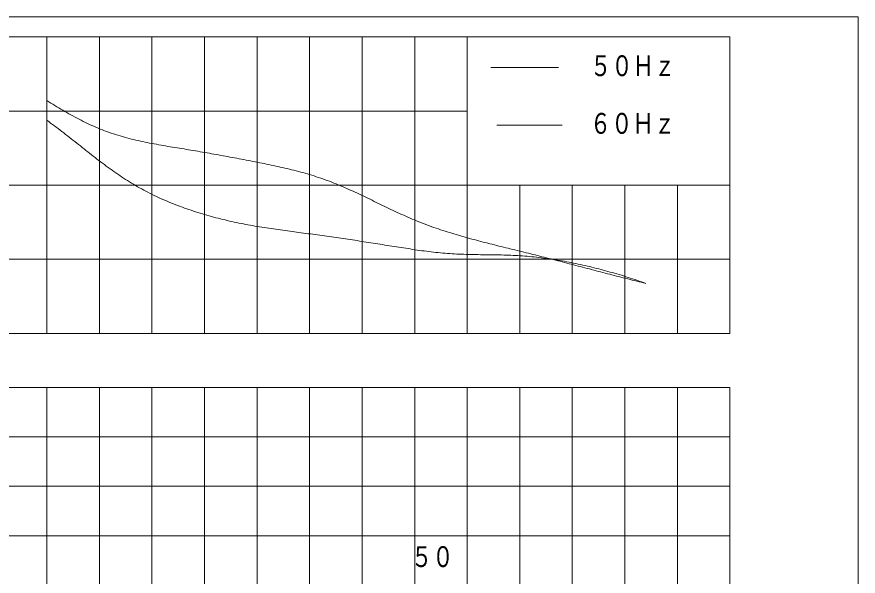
# Model space of a CAD drawing. Units: millimetres on the paper. Extents: x -305 to 305, y -152 to 152.
# Drawn here: x -224.6 to -147, y 32.3 to 83.9 of the extents above; entities that cross this region are included whole.
import ezdxf
from ezdxf.enums import TextEntityAlignment as Align

# ---------------------------------------------------------------- set-up
doc = ezdxf.new("R2010")
doc.units = ezdxf.units.MM
doc.linetypes.add('LONG_DASHED2', pattern=[13, 12, -1])
doc.layers.add('0-0_PV', color=7, linetype='Continuous', lineweight=9)
doc.styles.add('ＭＳ ゴシック', font='')
doc.styles.get('ＭＳ ゴシック').set_extended_font_data('MS Gothic')

msp = doc.modelspace()

# ---------------------------------------------------------------- linework, layer by layer
at = {"layer": '0-0_PV'}
for p, q in [((-261.023, 83.866), (-147.023, 83.866)), ((-147.023, 83.866), (-147.023, -30.134)), ((-246.06, 82.014), (-158.85, 82.014)), ((-221.835, 82.014), (-221.835, 54.654)), ((-216.99, 82.014), (-216.99, 54.654)), ((-212.145, 82.014), (-212.145, 54.654)), ((-207.3, 82.014), (-207.3, 54.654)), ((-202.455, 82.014), (-202.455, 54.654)), ((-197.61, 82.014), (-197.61, 54.654)), ((-192.765, 82.014), (-192.765, 54.654)), ((-187.92, 82.014), (-187.92, 54.654)), ((-183.075, 82.014), (-183.075, 68.334)), ((-158.85, 82.014), (-158.85, 54.654)), ((-246.06, 75.174), (-183.075, 75.174)), ((-180.338, 73.869), (-174.307, 73.869)), ((-246.06, 68.334), (-183.075, 68.334)), ((-183.075, 68.334), (-183.075, 54.654)), ((-183.075, 68.334), (-158.85, 68.334)), ((-178.23, 68.334), (-178.23, 54.654)), ((-173.385, 68.334), (-173.385, 54.654)), ((-168.54, 68.334), (-168.54, 54.654)), ((-163.695, 68.334), (-163.695, 54.654)), ((-246.06, 61.494), (-158.85, 61.494)), ((-246.06, 49.666), (-158.85, 49.666)), ((-221.835, 49.666), (-221.835, -18.734)), ((-216.99, 49.666), (-216.99, -18.734)), ((-212.145, 49.666), (-212.145, -18.734)), ((-207.3, 49.666), (-207.3, -18.734)), ((-202.455, 49.666), (-202.455, -18.734)), ((-197.61, 49.666), (-197.61, -18.734)), ((-192.765, 49.666), (-192.765, -18.734)), ((-187.92, 49.666), (-187.92, -18.734)), ((-183.075, 49.666), (-183.075, -18.734)), ((-178.23, 49.666), (-178.23, -18.734)), ((-173.385, 49.666), (-173.385, -18.734)), ((-168.54, 49.666), (-168.54, -18.734)), ((-163.695, 49.666), (-163.695, -18.734)), ((-158.85, 49.666), (-158.85, -18.734)), ((-246.06, 45.106), (-158.85, 45.106)), ((-246.06, 40.546), (-158.85, 40.546)), ((-246.06, 35.986), (-158.85, 35.986))]:
    msp.add_line(p, q, dxfattribs=at)
at = {"layer": '0-0_PV', "linetype": 'LONG_DASHED2'}
msp.add_line((-180.887, 79.188), (-174.672, 79.188), dxfattribs=at)
at = {"layer": '0-0_PV'}
for points in [[(-246.06, 82.014), (-246.06, 54.654), (-158.85, 54.654)], [(-214.878, 72.812), (-215.084, 72.872), (-215.29, 72.934), (-215.495, 72.999), (-215.699, 73.066), (-215.903, 73.135), (-216.106, 73.206), (-216.308, 73.28), (-216.51, 73.355), (-216.71, 73.433), (-216.91, 73.513), (-217.109, 73.595), (-217.308, 73.678), (-217.505, 73.764), (-217.701, 73.851), (-217.897, 73.941), (-218.092, 74.032), (-218.286, 74.125), (-218.479, 74.22), (-218.671, 74.316), (-218.863, 74.414), (-219.054, 74.513), (-219.244, 74.613), (-219.433, 74.715), (-219.622, 74.818), (-219.81, 74.923), (-219.998, 75.028), (-220.185, 75.134), (-220.371, 75.242), (-220.557, 75.351), (-220.741, 75.461), (-220.926, 75.572), (-221.109, 75.684), (-221.292, 75.797), (-221.474, 75.912), (-221.655, 76.028), (-221.835, 76.145)], [(-206.644, 71.238), (-206.856, 71.275), (-207.068, 71.312), (-207.28, 71.349), (-207.491, 71.386), (-207.703, 71.422), (-207.915, 71.458), (-208.127, 71.494), (-208.339, 71.53), (-208.552, 71.565), (-208.764, 71.6), (-208.976, 71.635), (-209.188, 71.67), (-209.4, 71.705), (-209.612, 71.739), (-209.825, 71.774), (-210.037, 71.809), (-210.249, 71.844), (-210.461, 71.88), (-210.673, 71.915), (-210.885, 71.952), (-211.097, 71.988), (-211.309, 72.025), (-211.52, 72.063), (-211.732, 72.101), (-211.943, 72.14), (-212.155, 72.18), (-212.366, 72.221), (-212.577, 72.263), (-212.787, 72.306), (-212.998, 72.35), (-213.208, 72.395), (-213.418, 72.442), (-213.628, 72.49), (-213.837, 72.539), (-214.046, 72.59), (-214.255, 72.643), (-214.463, 72.697), (-214.671, 72.753), (-214.878, 72.812)], [(-198.433, 69.546), (-198.641, 69.602), (-198.849, 69.656), (-199.057, 69.709), (-199.266, 69.761), (-199.475, 69.812), (-199.684, 69.862), (-199.893, 69.911), (-200.103, 69.96), (-200.312, 70.007), (-200.522, 70.053), (-200.732, 70.099), (-200.943, 70.144), (-201.153, 70.189), (-201.364, 70.233), (-201.574, 70.276), (-201.785, 70.319), (-201.996, 70.362), (-202.206, 70.404), (-202.417, 70.446), (-202.628, 70.487), (-202.839, 70.528), (-203.051, 70.569), (-203.262, 70.61), (-203.473, 70.65), (-203.684, 70.691), (-203.895, 70.731), (-204.107, 70.771), (-204.318, 70.811), (-204.529, 70.851), (-204.74, 70.89), (-204.952, 70.93), (-205.163, 70.969), (-205.375, 71.008), (-205.586, 71.047), (-205.798, 71.085), (-206.009, 71.124), (-206.221, 71.162), (-206.433, 71.2), (-206.644, 71.238)], [(-190.686, 66.372), (-190.88, 66.466), (-191.073, 66.559), (-191.267, 66.653), (-191.46, 66.747), (-191.654, 66.841), (-191.847, 66.935), (-192.04, 67.029), (-192.234, 67.122), (-192.428, 67.215), (-192.622, 67.308), (-192.816, 67.4), (-193.01, 67.492), (-193.205, 67.584), (-193.4, 67.674), (-193.595, 67.764), (-193.791, 67.853), (-193.987, 67.942), (-194.184, 68.029), (-194.381, 68.116), (-194.578, 68.201), (-194.776, 68.285), (-194.974, 68.368), (-195.173, 68.45), (-195.373, 68.53), (-195.573, 68.609), (-195.773, 68.687), (-195.975, 68.763), (-196.176, 68.837), (-196.379, 68.91), (-196.582, 68.981), (-196.785, 69.05), (-196.99, 69.117), (-197.194, 69.183), (-197.4, 69.247), (-197.605, 69.31), (-197.812, 69.371), (-198.018, 69.431), (-198.225, 69.489), (-198.433, 69.546)], [(-182.852, 63.418), (-183.06, 63.476), (-183.267, 63.534), (-183.474, 63.592), (-183.68, 63.652), (-183.887, 63.712), (-184.093, 63.772), (-184.299, 63.834), (-184.505, 63.896), (-184.71, 63.96), (-184.916, 64.024), (-185.12, 64.089), (-185.325, 64.156), (-185.529, 64.223), (-185.733, 64.291), (-185.937, 64.361), (-186.14, 64.431), (-186.343, 64.503), (-186.545, 64.576), (-186.747, 64.65), (-186.948, 64.725), (-187.149, 64.802), (-187.35, 64.88), (-187.55, 64.959), (-187.749, 65.04), (-187.948, 65.122), (-188.146, 65.206), (-188.343, 65.29), (-188.541, 65.376), (-188.737, 65.463), (-188.934, 65.55), (-189.13, 65.639), (-189.325, 65.728), (-189.521, 65.819), (-189.716, 65.91), (-189.91, 66.001), (-190.104, 66.093), (-190.299, 66.186), (-190.492, 66.279), (-190.686, 66.372)], [(-174.723, 61.36), (-174.931, 61.414), (-175.14, 61.468), (-175.348, 61.522), (-175.556, 61.575), (-175.764, 61.629), (-175.973, 61.682), (-176.181, 61.735), (-176.39, 61.787), (-176.598, 61.84), (-176.807, 61.893), (-177.015, 61.945), (-177.224, 61.997), (-177.432, 62.049), (-177.641, 62.101), (-177.85, 62.152), (-178.059, 62.204), (-178.267, 62.255), (-178.476, 62.307), (-178.685, 62.358), (-178.894, 62.409), (-179.103, 62.46), (-179.311, 62.512), (-179.52, 62.563), (-179.729, 62.614), (-179.938, 62.666), (-180.147, 62.717), (-180.355, 62.769), (-180.564, 62.821), (-180.772, 62.874), (-180.981, 62.926), (-181.189, 62.979), (-181.398, 63.033), (-181.606, 63.086), (-181.814, 63.14), (-182.022, 63.195), (-182.23, 63.25), (-182.437, 63.306), (-182.645, 63.362), (-182.852, 63.418)], [(-166.602, 59.271), (-166.811, 59.322), (-167.02, 59.373), (-167.229, 59.425), (-167.437, 59.476), (-167.646, 59.528), (-167.855, 59.58), (-168.063, 59.632), (-168.272, 59.684), (-168.48, 59.737), (-168.689, 59.79), (-168.897, 59.842), (-169.106, 59.896), (-169.314, 59.949), (-169.522, 60.002), (-169.73, 60.056), (-169.939, 60.11), (-170.147, 60.164), (-170.355, 60.218), (-170.563, 60.272), (-170.771, 60.326), (-170.979, 60.38), (-171.187, 60.435), (-171.395, 60.489), (-171.603, 60.544), (-171.811, 60.598), (-172.019, 60.653), (-172.227, 60.707), (-172.435, 60.762), (-172.643, 60.816), (-172.851, 60.871), (-173.059, 60.925), (-173.267, 60.98), (-173.475, 61.034), (-173.683, 61.089), (-173.891, 61.143), (-174.099, 61.198), (-174.307, 61.252), (-174.515, 61.306), (-174.723, 61.36)]]:
    msp.add_lwpolyline(points, dxfattribs=at)
at = {"layer": '0-0_PV', "linetype": 'LONG_DASHED2'}
for points in [[(-215.656, 69.591), (-215.832, 69.715), (-216.008, 69.841), (-216.183, 69.968), (-216.358, 70.096), (-216.532, 70.225), (-216.705, 70.354), (-216.878, 70.484), (-217.05, 70.615), (-217.222, 70.747), (-217.393, 70.879), (-217.564, 71.011), (-217.734, 71.144), (-217.904, 71.278), (-218.074, 71.412), (-218.244, 71.546), (-218.413, 71.681), (-218.582, 71.815), (-218.752, 71.95), (-218.921, 72.085), (-219.09, 72.22), (-219.259, 72.354), (-219.429, 72.488), (-219.598, 72.622), (-219.769, 72.756), (-219.939, 72.889), (-220.11, 73.022), (-220.281, 73.154), (-220.453, 73.286), (-220.625, 73.417), (-220.797, 73.548), (-220.969, 73.678), (-221.142, 73.808), (-221.315, 73.938), (-221.489, 74.067), (-221.662, 74.196), (-221.836, 74.325)], [(-208.119, 65.876), (-208.325, 65.943), (-208.53, 66.011), (-208.735, 66.08), (-208.939, 66.151), (-209.143, 66.223), (-209.346, 66.297), (-209.549, 66.372), (-209.752, 66.448), (-209.954, 66.526), (-210.155, 66.605), (-210.356, 66.686), (-210.556, 66.768), (-210.755, 66.852), (-210.954, 66.937), (-211.152, 67.024), (-211.35, 67.112), (-211.547, 67.202), (-211.743, 67.293), (-211.938, 67.387), (-212.132, 67.481), (-212.326, 67.578), (-212.519, 67.676), (-212.711, 67.776), (-212.902, 67.878), (-213.092, 67.981), (-213.281, 68.086), (-213.469, 68.192), (-213.657, 68.301), (-213.843, 68.41), (-214.029, 68.522), (-214.213, 68.635), (-214.397, 68.749), (-214.579, 68.866), (-214.761, 68.983), (-214.941, 69.102), (-215.121, 69.222), (-215.3, 69.344), (-215.478, 69.467), (-215.656, 69.591)], [(-199.875, 64.142), (-200.089, 64.172), (-200.304, 64.202), (-200.518, 64.232), (-200.732, 64.263), (-200.946, 64.294), (-201.16, 64.325), (-201.374, 64.357), (-201.588, 64.39), (-201.801, 64.423), (-202.015, 64.457), (-202.228, 64.492), (-202.442, 64.528), (-202.655, 64.564), (-202.868, 64.601), (-203.081, 64.639), (-203.294, 64.677), (-203.506, 64.717), (-203.719, 64.758), (-203.931, 64.799), (-204.143, 64.842), (-204.355, 64.886), (-204.567, 64.93), (-204.778, 64.976), (-204.989, 65.023), (-205.2, 65.072), (-205.411, 65.121), (-205.621, 65.172), (-205.831, 65.224), (-206.041, 65.277), (-206.25, 65.331), (-206.459, 65.387), (-206.668, 65.443), (-206.876, 65.501), (-207.084, 65.561), (-207.292, 65.621), (-207.499, 65.683), (-207.706, 65.746), (-207.913, 65.81), (-208.119, 65.876)], [(-191.526, 62.947), (-191.74, 62.981), (-191.953, 63.014), (-192.167, 63.048), (-192.381, 63.081), (-192.594, 63.114), (-192.808, 63.147), (-193.022, 63.18), (-193.236, 63.213), (-193.449, 63.246), (-193.663, 63.278), (-193.877, 63.311), (-194.091, 63.343), (-194.305, 63.375), (-194.519, 63.407), (-194.733, 63.438), (-194.947, 63.47), (-195.161, 63.501), (-195.375, 63.532), (-195.589, 63.563), (-195.803, 63.593), (-196.017, 63.623), (-196.231, 63.653), (-196.445, 63.683), (-196.66, 63.712), (-196.874, 63.741), (-197.088, 63.77), (-197.303, 63.799), (-197.517, 63.828), (-197.731, 63.857), (-197.946, 63.885), (-198.16, 63.914), (-198.375, 63.942), (-198.589, 63.97), (-198.803, 63.999), (-199.018, 64.027), (-199.232, 64.056), (-199.447, 64.084), (-199.661, 64.113), (-199.875, 64.142)], [(-183.158, 61.945), (-183.374, 61.952), (-183.59, 61.96), (-183.806, 61.969), (-184.022, 61.98), (-184.238, 61.992), (-184.454, 62.005), (-184.67, 62.019), (-184.886, 62.034), (-185.101, 62.051), (-185.317, 62.069), (-185.532, 62.089), (-185.747, 62.11), (-185.963, 62.132), (-186.178, 62.155), (-186.392, 62.18), (-186.607, 62.206), (-186.822, 62.233), (-187.036, 62.261), (-187.251, 62.289), (-187.465, 62.319), (-187.679, 62.349), (-187.893, 62.38), (-188.107, 62.412), (-188.321, 62.444), (-188.535, 62.476), (-188.749, 62.509), (-188.963, 62.542), (-189.176, 62.575), (-189.39, 62.609), (-189.604, 62.642), (-189.817, 62.676), (-190.031, 62.71), (-190.244, 62.744), (-190.458, 62.778), (-190.671, 62.812), (-190.885, 62.846), (-191.099, 62.88), (-191.312, 62.914), (-191.526, 62.947)], [(-174.749, 61.418), (-174.962, 61.453), (-175.176, 61.486), (-175.39, 61.518), (-175.604, 61.549), (-175.818, 61.579), (-176.033, 61.607), (-176.247, 61.634), (-176.462, 61.66), (-176.677, 61.685), (-176.892, 61.708), (-177.107, 61.73), (-177.323, 61.75), (-177.538, 61.769), (-177.754, 61.787), (-177.969, 61.803), (-178.185, 61.818), (-178.401, 61.832), (-178.617, 61.844), (-178.833, 61.855), (-179.049, 61.864), (-179.265, 61.872), (-179.481, 61.879), (-179.697, 61.886), (-179.914, 61.891), (-180.13, 61.896), (-180.346, 61.9), (-180.563, 61.903), (-180.779, 61.906), (-180.995, 61.909), (-181.211, 61.912), (-181.428, 61.914), (-181.644, 61.917), (-181.86, 61.919), (-182.076, 61.922), (-182.293, 61.925), (-182.509, 61.929), (-182.725, 61.933), (-182.941, 61.939), (-183.158, 61.945)], [(-166.602, 59.271), (-166.806, 59.343), (-167.01, 59.414), (-167.215, 59.484), (-167.42, 59.553), (-167.625, 59.622), (-167.83, 59.689), (-168.036, 59.756), (-168.242, 59.822), (-168.448, 59.887), (-168.655, 59.952), (-168.862, 60.015), (-169.069, 60.078), (-169.276, 60.14), (-169.483, 60.201), (-169.691, 60.262), (-169.899, 60.321), (-170.107, 60.38), (-170.316, 60.438), (-170.524, 60.494), (-170.733, 60.55), (-170.942, 60.605), (-171.152, 60.659), (-171.362, 60.712), (-171.571, 60.764), (-171.782, 60.815), (-171.992, 60.865), (-172.203, 60.914), (-172.414, 60.962), (-172.625, 61.009), (-172.836, 61.055), (-173.048, 61.1), (-173.26, 61.143), (-173.472, 61.186), (-173.684, 61.228), (-173.897, 61.268), (-174.109, 61.307), (-174.322, 61.345), (-174.535, 61.382), (-174.749, 61.418)]]:
    msp.add_lwpolyline(points, dxfattribs=at)

# ---------------------------------------------------------------- texts
at = {"layer": '0-0_PV', "style": 'ＭＳ ゴシック', "width": 0.75}
for s, p in [('５０Ｈｚ', (-171.746, 77.818)), ('６０Ｈｚ', (-171.762, 72.499)), ('５０', (-188.26, 32.52))]:
    msp.add_text(s, height=1.921, dxfattribs=at).set_placement(p, align=Align.BOTTOM_LEFT)

doc.saveas('drawing.dxf')
